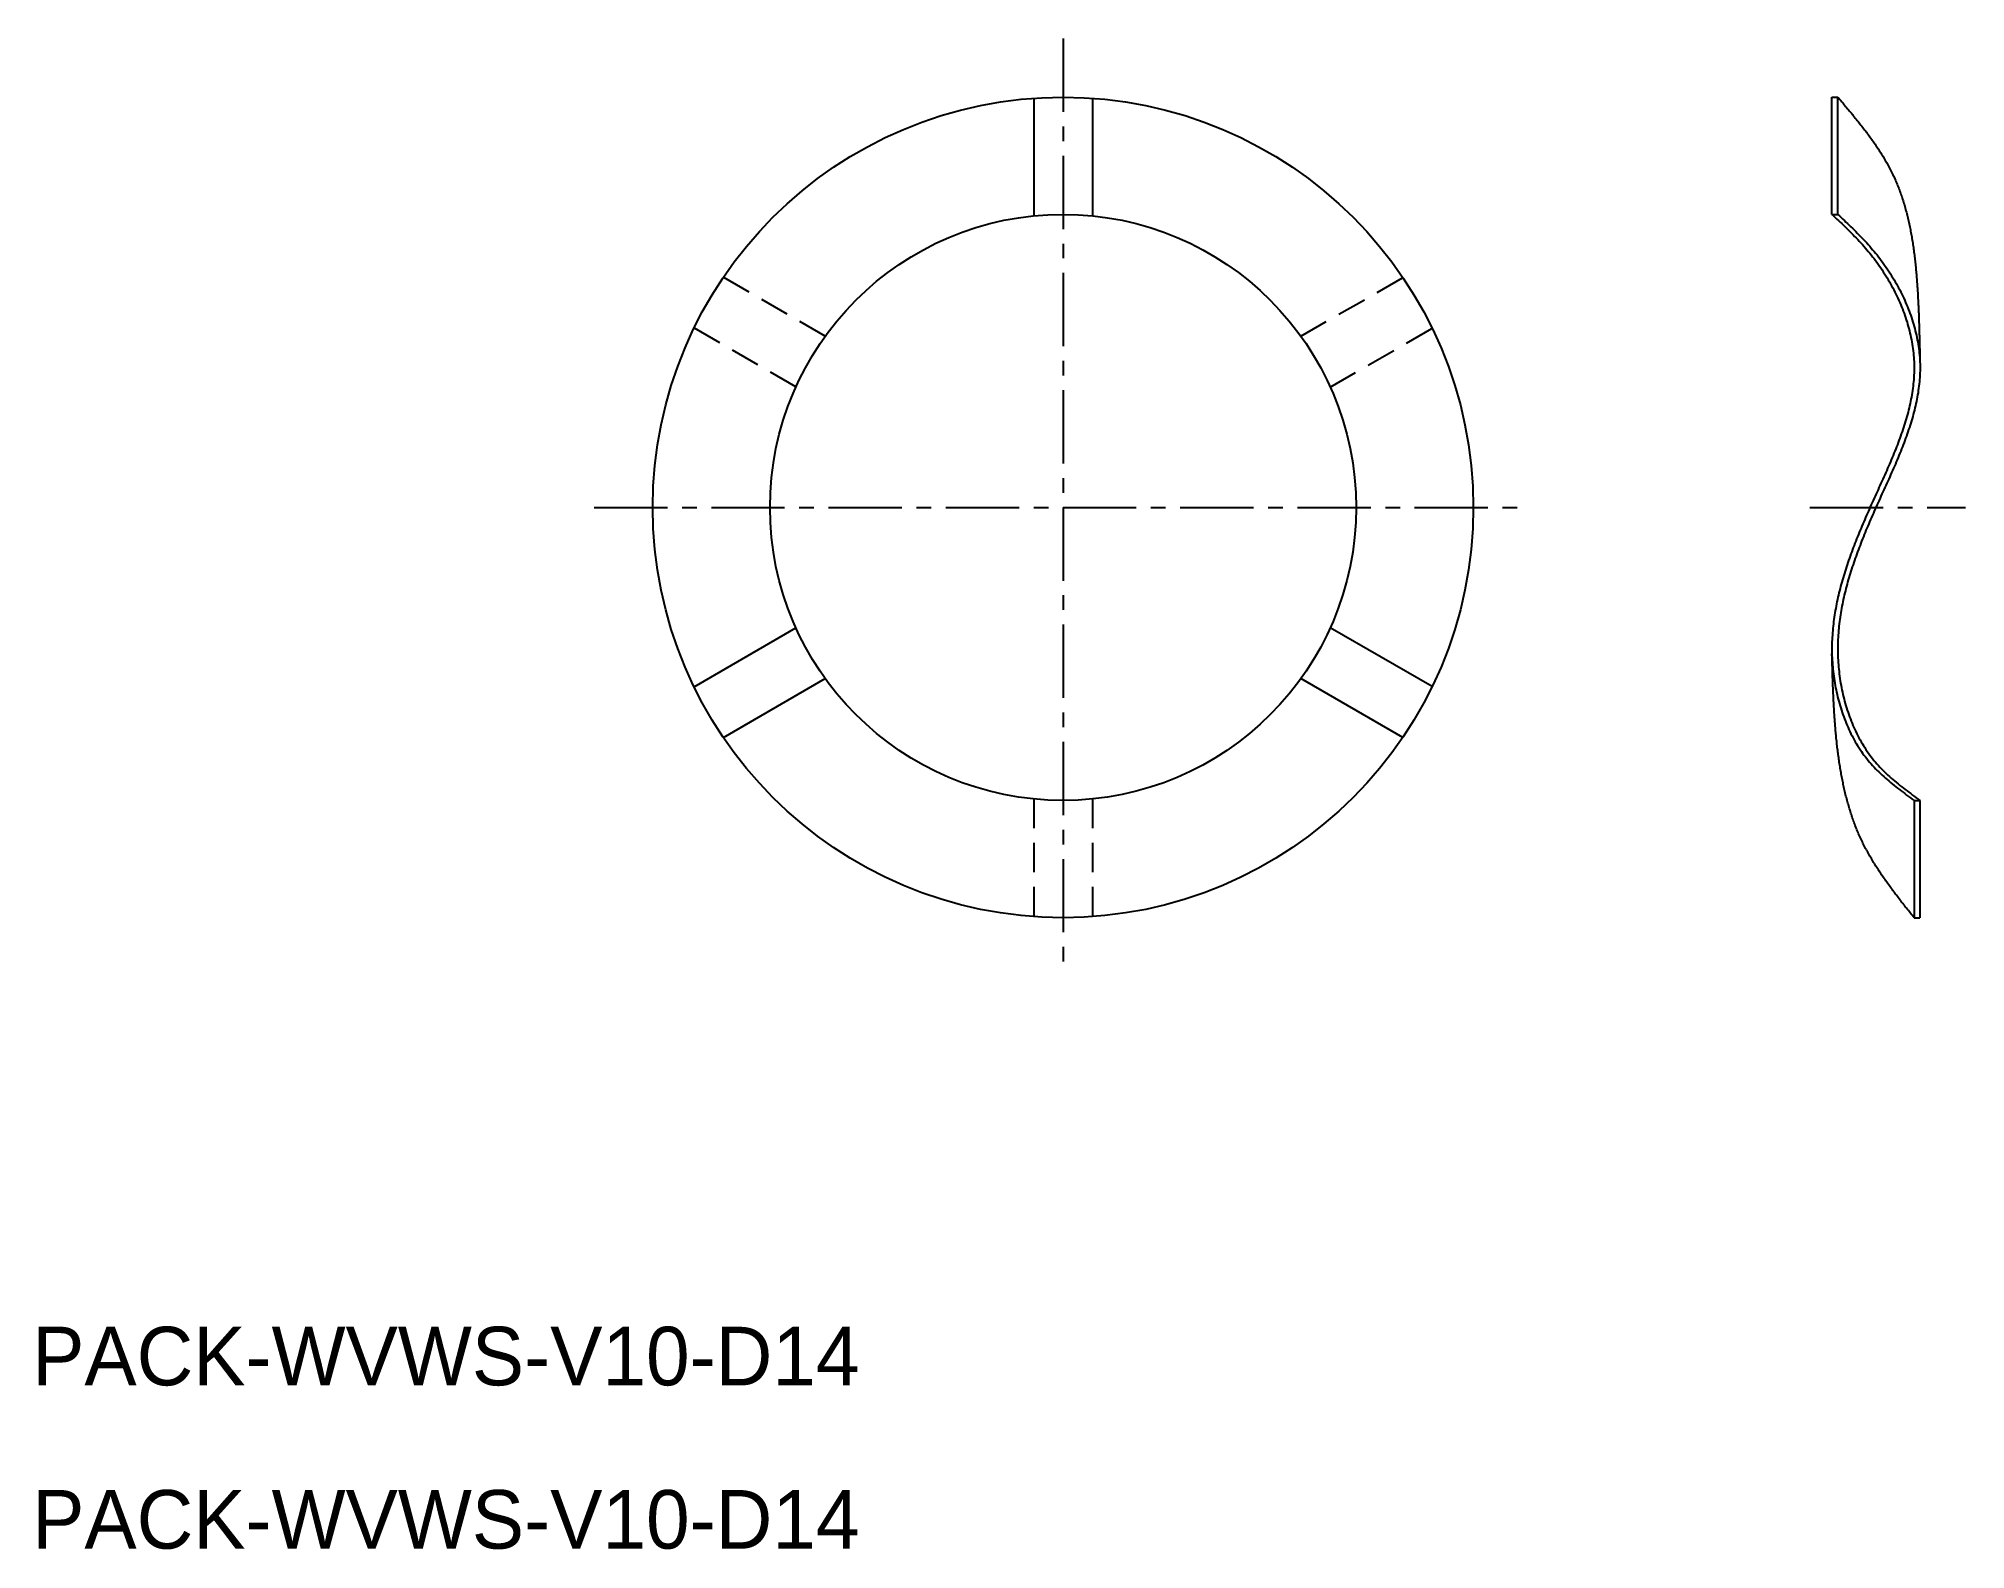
# Model space of a CAD drawing. Extents: x 73.8 to 106.7, y 15.7 to 41.5.
import ezdxf

# ---------------------------------------------------------------- set-up
doc = ezdxf.new("R2010")
doc.units = 0
doc.linetypes.add('CENTER', pattern=[2, 1.25, -0.25, 0.25, -0.25])
doc.linetypes.add('DASHED', pattern=[0.75, 0.5, -0.25])
doc.layers.get('0').update_dxf_attribs({"linetype": 'CONTINUOUS'})
doc.layers.add('CENTER', color=1, linetype='CENTER')

msp = doc.modelspace()

# ---------------------------------------------------------------- linework, layer by layer
at = {"color": 7, "linetype": 'CONTINUOUS'}
for p, q in [((90.767, 40.466), (90.767, 38.459)), ((91.767, 40.466), (91.767, 38.459)), ((104.385, 40.484), (104.485, 40.484)), ((104.385, 38.484), (104.385, 40.484)), ((104.485, 38.484), (104.485, 40.484)), ((104.385, 38.484), (104.485, 38.484)), ((84.968, 30.425), (86.706, 31.429)), ((97.562, 30.427), (95.823, 31.431)), ((85.468, 29.559), (87.207, 30.563)), ((97.062, 29.561), (95.323, 30.565)), ((105.785, 28.484), (105.785, 26.484)), ((105.785, 28.484), (105.885, 28.484)), ((105.885, 28.484), (105.885, 26.484)), ((105.785, 26.484), (105.885, 26.484))]:
    msp.add_line(p, q, dxfattribs=at)
at = {"color": 3, "linetype": 'DASHED'}
for p, q in [((87.207, 36.405), (85.468, 37.409)), ((95.323, 36.404), (97.062, 37.407)), ((86.706, 35.54), (84.968, 36.543)), ((95.823, 35.538), (97.562, 36.541)), ((90.767, 28.509), (90.767, 26.502)), ((91.767, 28.509), (91.767, 26.502))]:
    msp.add_line(p, q, dxfattribs=at)
at = {"color": 7}
for points in [[(104.485, 40.484, 0), (104.501, 40.464, 0), (104.518, 40.445, 0), (104.535, 40.425, 0), (104.551, 40.405, 0), (104.568, 40.386, 0), (104.584, 40.366, 0), (104.601, 40.346, 0), (104.618, 40.326, 0), (104.634, 40.307, 0), (104.651, 40.287, 0), (104.667, 40.267, 0), (104.684, 40.247, 0), (104.7, 40.227, 0), (104.716, 40.208, 0), (104.733, 40.188, 0), (104.749, 40.168, 0), (104.765, 40.148, 0), (104.781, 40.128, 0), (104.798, 40.108, 0), (104.814, 40.088, 0), (104.83, 40.068, 0), (104.846, 40.048, 0), (104.862, 40.028, 0), (104.878, 40.008, 0), (104.893, 39.988, 0), (104.909, 39.968, 0), (104.925, 39.948, 0), (104.94, 39.927, 0), (104.956, 39.907, 0), (104.971, 39.887, 0), (104.986, 39.866, 0), (105.002, 39.846, 0), (105.017, 39.825, 0), (105.032, 39.805, 0), (105.047, 39.785, 0), (105.062, 39.764, 0), (105.076, 39.743, 0), (105.091, 39.723, 0), (105.105, 39.702, 0), (105.12, 39.681, 0), (105.134, 39.66, 0), (105.148, 39.639, 0), (105.162, 39.618, 0), (105.176, 39.597, 0), (105.19, 39.576, 0), (105.204, 39.555, 0), (105.217, 39.534, 0), (105.231, 39.512, 0), (105.244, 39.491, 0), (105.257, 39.47, 0), (105.27, 39.448, 0), (105.283, 39.426, 0), (105.295, 39.405, 0), (105.308, 39.383, 0), (105.32, 39.361, 0), (105.333, 39.339, 0), (105.345, 39.317, 0), (105.357, 39.295, 0), (105.368, 39.273, 0), (105.38, 39.251, 0), (105.391, 39.229, 0), (105.402, 39.206, 0), (105.413, 39.184, 0), (105.424, 39.161, 0), (105.435, 39.139, 0), (105.445, 39.116, 0), (105.456, 39.093, 0), (105.466, 39.07, 0), (105.476, 39.047, 0), (105.485, 39.024, 0), (105.495, 39.001, 0), (105.505, 38.978, 0), (105.514, 38.954, 0), (105.523, 38.931, 0), (105.532, 38.907, 0), (105.541, 38.884, 0), (105.549, 38.86, 0), (105.558, 38.837, 0), (105.566, 38.813, 0), (105.574, 38.789, 0), (105.582, 38.765, 0), (105.59, 38.741, 0), (105.598, 38.717, 0), (105.605, 38.693, 0), (105.612, 38.669, 0), (105.62, 38.645, 0), (105.627, 38.62, 0), (105.634, 38.596, 0), (105.64, 38.572, 0), (105.647, 38.547, 0), (105.654, 38.523, 0), (105.66, 38.498, 0), (105.666, 38.473, 0), (105.672, 38.449, 0), (105.678, 38.424, 0), (105.684, 38.399, 0), (105.69, 38.374, 0), (105.696, 38.349, 0), (105.701, 38.324, 0), (105.706, 38.299, 0), (105.712, 38.274, 0), (105.717, 38.249, 0), (105.722, 38.224, 0), (105.727, 38.199, 0), (105.731, 38.174, 0), (105.736, 38.149, 0), (105.74, 38.123, 0), (105.745, 38.098, 0), (105.749, 38.073, 0), (105.753, 38.047, 0), (105.758, 38.022, 0), (105.762, 37.997, 0), (105.765, 37.971, 0), (105.769, 37.946, 0), (105.773, 37.92, 0), (105.777, 37.895, 0), (105.78, 37.869, 0), (105.783, 37.844, 0), (105.787, 37.818, 0), (105.79, 37.793, 0), (105.793, 37.767, 0), (105.796, 37.741, 0), (105.799, 37.716, 0), (105.802, 37.69, 0), (105.805, 37.664, 0), (105.808, 37.639, 0), (105.81, 37.613, 0), (105.813, 37.587, 0), (105.815, 37.562, 0), (105.818, 37.536, 0), (105.82, 37.51, 0), (105.822, 37.484, 0), (105.825, 37.459, 0), (105.827, 37.433, 0), (105.829, 37.407, 0), (105.831, 37.382, 0), (105.833, 37.356, 0), (105.835, 37.33, 0), (105.837, 37.305, 0), (105.838, 37.279, 0), (105.84, 37.253, 0), (105.842, 37.227, 0), (105.844, 37.202, 0), (105.845, 37.176, 0), (105.847, 37.151, 0), (105.848, 37.125, 0), (105.85, 37.099, 0), (105.851, 37.074, 0), (105.852, 37.048, 0), (105.854, 37.023, 0), (105.855, 36.997, 0), (105.856, 36.971, 0), (105.857, 36.946, 0), (105.859, 36.92, 0), (105.86, 36.895, 0), (105.861, 36.87, 0), (105.862, 36.844, 0), (105.863, 36.819, 0), (105.864, 36.793, 0), (105.865, 36.768, 0), (105.866, 36.742, 0), (105.867, 36.717, 0), (105.868, 36.692, 0), (105.868, 36.666, 0), (105.869, 36.641, 0), (105.87, 36.616, 0), (105.871, 36.59, 0), (105.872, 36.565, 0), (105.872, 36.54, 0), (105.873, 36.514, 0), (105.874, 36.489, 0), (105.874, 36.464, 0), (105.875, 36.438, 0), (105.876, 36.413, 0), (105.876, 36.388, 0), (105.877, 36.363, 0), (105.877, 36.337, 0), (105.878, 36.312, 0), (105.879, 36.287, 0), (105.879, 36.262, 0), (105.88, 36.236, 0), (105.88, 36.211, 0), (105.881, 36.186, 0), (105.881, 36.161, 0), (105.882, 36.136, 0), (105.882, 36.11, 0), (105.883, 36.085, 0), (105.883, 36.06, 0), (105.884, 36.035, 0), (105.884, 36.009, 0), (105.885, 35.984, 0)], [(104.385, 38.484, 0), (104.413, 38.458, 0), (104.44, 38.431, 0), (104.468, 38.405, 0), (104.496, 38.379, 0), (104.524, 38.352, 0), (104.552, 38.326, 0), (104.58, 38.299, 0), (104.607, 38.272, 0), (104.635, 38.246, 0), (104.662, 38.219, 0), (104.69, 38.192, 0), (104.717, 38.164, 0), (104.744, 38.137, 0), (104.771, 38.109, 0), (104.797, 38.082, 0), (104.824, 38.054, 0), (104.85, 38.026, 0), (104.877, 37.997, 0), (104.903, 37.968, 0), (104.928, 37.94, 0), (104.954, 37.91, 0), (104.979, 37.881, 0), (105.004, 37.851, 0), (105.029, 37.821, 0), (105.054, 37.791, 0), (105.078, 37.76, 0), (105.102, 37.729, 0), (105.125, 37.697, 0), (105.149, 37.666, 0), (105.172, 37.634, 0), (105.194, 37.601, 0), (105.217, 37.569, 0), (105.239, 37.536, 0), (105.261, 37.503, 0), (105.282, 37.47, 0), (105.303, 37.436, 0), (105.324, 37.402, 0), (105.344, 37.368, 0), (105.364, 37.334, 0), (105.384, 37.299, 0), (105.403, 37.264, 0), (105.422, 37.229, 0), (105.44, 37.194, 0), (105.458, 37.159, 0), (105.476, 37.123, 0), (105.493, 37.088, 0), (105.51, 37.052, 0), (105.526, 37.016, 0), (105.542, 36.979, 0), (105.557, 36.943, 0), (105.572, 36.906, 0), (105.587, 36.87, 0), (105.601, 36.833, 0), (105.615, 36.796, 0), (105.628, 36.759, 0), (105.641, 36.722, 0), (105.653, 36.684, 0), (105.665, 36.647, 0), (105.676, 36.61, 0), (105.687, 36.572, 0), (105.697, 36.535, 0), (105.707, 36.497, 0), (105.716, 36.459, 0), (105.725, 36.422, 0), (105.733, 36.384, 0), (105.74, 36.346, 0), (105.747, 36.308, 0), (105.754, 36.27, 0), (105.76, 36.232, 0), (105.765, 36.194, 0), (105.77, 36.156, 0), (105.774, 36.118, 0), (105.778, 36.081, 0), (105.781, 36.043, 0), (105.784, 36.005, 0), (105.785, 35.967, 0), (105.787, 35.929, 0), (105.787, 35.892, 0), (105.787, 35.854, 0), (105.787, 35.816, 0), (105.786, 35.779, 0), (105.784, 35.741, 0), (105.782, 35.703, 0), (105.779, 35.666, 0), (105.776, 35.628, 0), (105.772, 35.591, 0), (105.768, 35.553, 0), (105.763, 35.516, 0), (105.758, 35.479, 0), (105.753, 35.441, 0), (105.746, 35.404, 0), (105.74, 35.367, 0), (105.733, 35.33, 0), (105.725, 35.292, 0), (105.717, 35.255, 0), (105.709, 35.218, 0), (105.7, 35.181, 0), (105.691, 35.144, 0), (105.682, 35.107, 0), (105.672, 35.07, 0), (105.662, 35.033, 0), (105.651, 34.996, 0), (105.64, 34.959, 0), (105.629, 34.922, 0), (105.617, 34.885, 0), (105.606, 34.848, 0), (105.593, 34.811, 0), (105.581, 34.775, 0), (105.568, 34.738, 0), (105.555, 34.701, 0), (105.542, 34.664, 0), (105.528, 34.627, 0), (105.515, 34.591, 0), (105.501, 34.554, 0), (105.486, 34.517, 0), (105.472, 34.481, 0), (105.457, 34.444, 0), (105.442, 34.407, 0), (105.427, 34.371, 0), (105.412, 34.334, 0), (105.397, 34.297, 0), (105.381, 34.261, 0), (105.366, 34.224, 0), (105.35, 34.188, 0), (105.334, 34.151, 0), (105.318, 34.114, 0), (105.302, 34.078, 0), (105.286, 34.041, 0), (105.27, 34.005, 0), (105.253, 33.968, 0), (105.237, 33.932, 0), (105.22, 33.895, 0), (105.204, 33.859, 0), (105.187, 33.822, 0), (105.171, 33.786, 0), (105.154, 33.749, 0), (105.138, 33.713, 0), (105.121, 33.677, 0), (105.105, 33.64, 0), (105.088, 33.604, 0), (105.072, 33.567, 0), (105.055, 33.531, 0), (105.039, 33.494, 0), (105.023, 33.458, 0), (105.007, 33.421, 0), (104.991, 33.385, 0), (104.975, 33.349, 0), (104.959, 33.312, 0), (104.943, 33.276, 0), (104.927, 33.239, 0), (104.912, 33.203, 0), (104.896, 33.166, 0), (104.881, 33.13, 0), (104.865, 33.093, 0), (104.85, 33.057, 0), (104.835, 33.02, 0), (104.821, 32.984, 0), (104.806, 32.947, 0), (104.791, 32.91, 0), (104.777, 32.874, 0), (104.763, 32.837, 0), (104.749, 32.801, 0), (104.735, 32.764, 0), (104.721, 32.727, 0), (104.708, 32.691, 0), (104.695, 32.654, 0), (104.682, 32.617, 0), (104.669, 32.581, 0), (104.656, 32.544, 0), (104.644, 32.507, 0), (104.631, 32.47, 0), (104.619, 32.433, 0), (104.607, 32.396, 0), (104.596, 32.359, 0), (104.585, 32.322, 0), (104.574, 32.285, 0), (104.563, 32.248, 0), (104.552, 32.211, 0), (104.542, 32.174, 0), (104.532, 32.137, 0), (104.522, 32.099, 0), (104.513, 32.062, 0), (104.504, 32.025, 0), (104.495, 31.988, 0), (104.486, 31.95, 0), (104.478, 31.913, 0), (104.47, 31.875, 0), (104.462, 31.838, 0), (104.455, 31.8, 0), (104.448, 31.762, 0), (104.441, 31.725, 0), (104.435, 31.687, 0), (104.429, 31.649, 0), (104.423, 31.611, 0), (104.418, 31.573, 0), (104.413, 31.535, 0), (104.408, 31.497, 0), (104.404, 31.459, 0), (104.4, 31.421, 0), (104.397, 31.383, 0), (104.394, 31.344, 0), (104.391, 31.306, 0), (104.389, 31.267, 0), (104.387, 31.229, 0), (104.385, 31.19, 0), (104.384, 31.152, 0), (104.384, 31.113, 0), (104.383, 31.074, 0), (104.384, 31.035, 0), (104.384, 30.996, 0), (104.385, 30.957, 0), (104.387, 30.918, 0), (104.389, 30.879, 0), (104.391, 30.84, 0), (104.394, 30.8, 0), (104.397, 30.761, 0), (104.401, 30.722, 0), (104.405, 30.683, 0), (104.41, 30.643, 0), (104.415, 30.604, 0), (104.421, 30.565, 0), (104.427, 30.526, 0), (104.433, 30.486, 0), (104.44, 30.447, 0), (104.447, 30.408, 0), (104.455, 30.369, 0), (104.463, 30.33, 0), (104.472, 30.292, 0), (104.481, 30.253, 0), (104.491, 30.214, 0), (104.501, 30.176, 0), (104.512, 30.138, 0), (104.523, 30.1, 0), (104.534, 30.062, 0), (104.546, 30.024, 0), (104.559, 29.986, 0), (104.572, 29.949, 0), (104.585, 29.912, 0), (104.599, 29.875, 0), (104.613, 29.838, 0), (104.628, 29.802, 0), (104.643, 29.765, 0), (104.659, 29.729, 0), (104.675, 29.694, 0), (104.692, 29.658, 0), (104.709, 29.623, 0), (104.727, 29.588, 0), (104.745, 29.553, 0), (104.764, 29.519, 0), (104.783, 29.485, 0), (104.803, 29.452, 0), (104.823, 29.419, 0), (104.843, 29.386, 0), (104.864, 29.354, 0), (104.886, 29.322, 0), (104.908, 29.29, 0), (104.931, 29.259, 0), (104.954, 29.228, 0), (104.977, 29.198, 0), (105.001, 29.168, 0), (105.026, 29.138, 0), (105.051, 29.109, 0), (105.076, 29.081, 0), (105.102, 29.052, 0), (105.129, 29.025, 0), (105.156, 28.997, 0), (105.183, 28.97, 0), (105.211, 28.944, 0), (105.239, 28.918, 0), (105.267, 28.892, 0), (105.296, 28.866, 0), (105.325, 28.841, 0), (105.354, 28.816, 0), (105.384, 28.791, 0), (105.414, 28.767, 0), (105.444, 28.742, 0), (105.474, 28.718, 0), (105.505, 28.694, 0), (105.535, 28.671, 0), (105.566, 28.647, 0), (105.597, 28.623, 0), (105.628, 28.6, 0), (105.659, 28.577, 0), (105.691, 28.553, 0), (105.722, 28.53, 0), (105.753, 28.507, 0), (105.785, 28.484, 0)], [(104.485, 38.484, 0), (104.513, 38.458, 0), (104.54, 38.431, 0), (104.568, 38.405, 0), (104.596, 38.379, 0), (104.624, 38.352, 0), (104.652, 38.326, 0), (104.68, 38.299, 0), (104.707, 38.272, 0), (104.735, 38.246, 0), (104.762, 38.219, 0), (104.79, 38.192, 0), (104.817, 38.164, 0), (104.844, 38.137, 0), (104.871, 38.109, 0), (104.897, 38.082, 0), (104.924, 38.054, 0), (104.95, 38.026, 0), (104.977, 37.997, 0), (105.003, 37.968, 0), (105.028, 37.94, 0), (105.054, 37.91, 0), (105.079, 37.881, 0), (105.104, 37.851, 0), (105.129, 37.821, 0), (105.154, 37.791, 0), (105.178, 37.76, 0), (105.202, 37.729, 0), (105.225, 37.697, 0), (105.249, 37.666, 0), (105.272, 37.634, 0), (105.294, 37.601, 0), (105.317, 37.569, 0), (105.339, 37.536, 0), (105.361, 37.503, 0), (105.382, 37.47, 0), (105.403, 37.436, 0), (105.424, 37.402, 0), (105.444, 37.368, 0), (105.464, 37.334, 0), (105.484, 37.299, 0), (105.503, 37.264, 0), (105.522, 37.229, 0), (105.54, 37.194, 0), (105.558, 37.159, 0), (105.576, 37.123, 0), (105.593, 37.088, 0), (105.61, 37.052, 0), (105.626, 37.016, 0), (105.642, 36.979, 0), (105.657, 36.943, 0), (105.672, 36.906, 0), (105.687, 36.87, 0), (105.701, 36.833, 0), (105.715, 36.796, 0), (105.728, 36.759, 0), (105.741, 36.722, 0), (105.753, 36.684, 0), (105.765, 36.647, 0), (105.776, 36.61, 0), (105.787, 36.572, 0), (105.797, 36.535, 0), (105.807, 36.497, 0), (105.816, 36.459, 0), (105.825, 36.422, 0), (105.833, 36.384, 0), (105.84, 36.346, 0), (105.847, 36.308, 0), (105.854, 36.27, 0), (105.86, 36.232, 0), (105.865, 36.194, 0), (105.87, 36.156, 0), (105.874, 36.118, 0), (105.878, 36.081, 0), (105.881, 36.043, 0), (105.884, 36.005, 0), (105.885, 35.967, 0), (105.887, 35.929, 0), (105.887, 35.892, 0), (105.887, 35.854, 0), (105.887, 35.816, 0), (105.886, 35.779, 0), (105.884, 35.741, 0), (105.882, 35.703, 0), (105.879, 35.666, 0), (105.876, 35.628, 0), (105.872, 35.591, 0), (105.868, 35.553, 0), (105.863, 35.516, 0), (105.858, 35.479, 0), (105.853, 35.441, 0), (105.846, 35.404, 0), (105.84, 35.367, 0), (105.833, 35.33, 0), (105.825, 35.292, 0), (105.817, 35.255, 0), (105.809, 35.218, 0), (105.8, 35.181, 0), (105.791, 35.144, 0), (105.782, 35.107, 0), (105.772, 35.07, 0), (105.762, 35.033, 0), (105.751, 34.996, 0), (105.74, 34.959, 0), (105.729, 34.922, 0), (105.717, 34.885, 0), (105.706, 34.848, 0), (105.693, 34.811, 0), (105.681, 34.775, 0), (105.668, 34.738, 0), (105.655, 34.701, 0), (105.642, 34.664, 0), (105.628, 34.627, 0), (105.615, 34.591, 0), (105.601, 34.554, 0), (105.586, 34.517, 0), (105.572, 34.481, 0), (105.557, 34.444, 0), (105.542, 34.407, 0), (105.527, 34.371, 0), (105.512, 34.334, 0), (105.497, 34.297, 0), (105.481, 34.261, 0), (105.466, 34.224, 0), (105.45, 34.188, 0), (105.434, 34.151, 0), (105.418, 34.114, 0), (105.402, 34.078, 0), (105.386, 34.041, 0), (105.37, 34.005, 0), (105.353, 33.968, 0), (105.337, 33.932, 0), (105.32, 33.895, 0), (105.304, 33.859, 0), (105.287, 33.822, 0), (105.271, 33.786, 0), (105.254, 33.749, 0), (105.238, 33.713, 0), (105.221, 33.677, 0), (105.205, 33.64, 0), (105.188, 33.604, 0), (105.172, 33.567, 0), (105.155, 33.531, 0), (105.139, 33.494, 0), (105.123, 33.458, 0), (105.107, 33.421, 0), (105.091, 33.385, 0), (105.075, 33.349, 0), (105.059, 33.312, 0), (105.043, 33.276, 0), (105.027, 33.239, 0), (105.012, 33.203, 0), (104.996, 33.166, 0), (104.981, 33.13, 0), (104.965, 33.093, 0), (104.95, 33.057, 0), (104.935, 33.02, 0), (104.921, 32.984, 0), (104.906, 32.947, 0), (104.891, 32.91, 0), (104.877, 32.874, 0), (104.863, 32.837, 0), (104.849, 32.801, 0), (104.835, 32.764, 0), (104.821, 32.727, 0), (104.808, 32.691, 0), (104.795, 32.654, 0), (104.782, 32.617, 0), (104.769, 32.581, 0), (104.756, 32.544, 0), (104.744, 32.507, 0), (104.731, 32.47, 0), (104.719, 32.433, 0), (104.707, 32.396, 0), (104.696, 32.359, 0), (104.685, 32.322, 0), (104.674, 32.285, 0), (104.663, 32.248, 0), (104.652, 32.211, 0), (104.642, 32.174, 0), (104.632, 32.137, 0), (104.622, 32.099, 0), (104.613, 32.062, 0), (104.604, 32.025, 0), (104.595, 31.988, 0), (104.586, 31.95, 0), (104.578, 31.913, 0), (104.57, 31.875, 0), (104.562, 31.838, 0), (104.555, 31.8, 0), (104.548, 31.762, 0), (104.541, 31.725, 0), (104.535, 31.687, 0), (104.529, 31.649, 0), (104.523, 31.611, 0), (104.518, 31.573, 0), (104.513, 31.535, 0), (104.508, 31.497, 0), (104.504, 31.459, 0), (104.5, 31.421, 0), (104.497, 31.383, 0), (104.494, 31.344, 0), (104.491, 31.306, 0), (104.489, 31.267, 0), (104.487, 31.229, 0), (104.485, 31.19, 0), (104.484, 31.152, 0), (104.484, 31.113, 0), (104.483, 31.074, 0), (104.484, 31.035, 0), (104.484, 30.996, 0), (104.485, 30.957, 0), (104.487, 30.918, 0), (104.489, 30.879, 0), (104.491, 30.84, 0), (104.494, 30.8, 0), (104.497, 30.761, 0), (104.501, 30.722, 0), (104.505, 30.683, 0), (104.51, 30.643, 0), (104.515, 30.604, 0), (104.521, 30.565, 0), (104.527, 30.526, 0), (104.533, 30.486, 0), (104.54, 30.447, 0), (104.547, 30.408, 0), (104.555, 30.369, 0), (104.563, 30.33, 0), (104.572, 30.292, 0), (104.581, 30.253, 0), (104.591, 30.214, 0), (104.601, 30.176, 0), (104.612, 30.138, 0), (104.623, 30.1, 0), (104.634, 30.062, 0), (104.646, 30.024, 0), (104.659, 29.986, 0), (104.672, 29.949, 0), (104.685, 29.912, 0), (104.699, 29.875, 0), (104.713, 29.838, 0), (104.728, 29.802, 0), (104.743, 29.765, 0), (104.759, 29.729, 0), (104.775, 29.694, 0), (104.792, 29.658, 0), (104.809, 29.623, 0), (104.827, 29.588, 0), (104.845, 29.553, 0), (104.864, 29.519, 0), (104.883, 29.485, 0), (104.903, 29.452, 0), (104.923, 29.419, 0), (104.943, 29.386, 0), (104.964, 29.354, 0), (104.986, 29.322, 0), (105.008, 29.29, 0), (105.031, 29.259, 0), (105.054, 29.228, 0), (105.077, 29.198, 0), (105.101, 29.168, 0), (105.126, 29.138, 0), (105.151, 29.109, 0), (105.176, 29.081, 0), (105.202, 29.052, 0), (105.229, 29.025, 0), (105.256, 28.997, 0), (105.283, 28.97, 0), (105.311, 28.944, 0), (105.339, 28.918, 0), (105.367, 28.892, 0), (105.396, 28.866, 0), (105.425, 28.841, 0), (105.454, 28.816, 0), (105.484, 28.791, 0), (105.514, 28.767, 0), (105.544, 28.742, 0), (105.574, 28.718, 0), (105.605, 28.694, 0), (105.635, 28.671, 0), (105.666, 28.647, 0), (105.697, 28.623, 0), (105.728, 28.6, 0), (105.759, 28.577, 0), (105.791, 28.553, 0), (105.822, 28.53, 0), (105.853, 28.507, 0), (105.885, 28.484, 0)], [(105.785, 26.484, 0), (105.769, 26.504, 0), (105.753, 26.524, 0), (105.737, 26.544, 0), (105.721, 26.564, 0), (105.705, 26.584, 0), (105.689, 26.604, 0), (105.673, 26.625, 0), (105.658, 26.645, 0), (105.642, 26.665, 0), (105.626, 26.685, 0), (105.61, 26.705, 0), (105.595, 26.725, 0), (105.579, 26.745, 0), (105.563, 26.765, 0), (105.548, 26.785, 0), (105.532, 26.806, 0), (105.516, 26.826, 0), (105.501, 26.846, 0), (105.485, 26.866, 0), (105.47, 26.887, 0), (105.455, 26.907, 0), (105.439, 26.927, 0), (105.424, 26.948, 0), (105.409, 26.968, 0), (105.394, 26.989, 0), (105.379, 27.009, 0), (105.364, 27.03, 0), (105.349, 27.05, 0), (105.334, 27.071, 0), (105.319, 27.091, 0), (105.305, 27.112, 0), (105.29, 27.133, 0), (105.275, 27.153, 0), (105.261, 27.174, 0), (105.247, 27.195, 0), (105.232, 27.216, 0), (105.218, 27.237, 0), (105.204, 27.258, 0), (105.19, 27.279, 0), (105.176, 27.3, 0), (105.163, 27.321, 0), (105.149, 27.342, 0), (105.135, 27.363, 0), (105.122, 27.385, 0), (105.109, 27.406, 0), (105.096, 27.427, 0), (105.082, 27.449, 0), (105.069, 27.47, 0), (105.057, 27.492, 0), (105.044, 27.514, 0), (105.031, 27.535, 0), (105.019, 27.557, 0), (105.007, 27.579, 0), (104.995, 27.601, 0), (104.982, 27.623, 0), (104.971, 27.645, 0), (104.959, 27.667, 0), (104.947, 27.689, 0), (104.936, 27.711, 0), (104.925, 27.734, 0), (104.914, 27.756, 0), (104.903, 27.779, 0), (104.892, 27.801, 0), (104.881, 27.824, 0), (104.871, 27.846, 0), (104.86, 27.869, 0), (104.85, 27.892, 0), (104.84, 27.915, 0), (104.83, 27.938, 0), (104.821, 27.961, 0), (104.811, 27.985, 0), (104.802, 28.008, 0), (104.793, 28.031, 0), (104.783, 28.055, 0), (104.774, 28.078, 0), (104.766, 28.102, 0), (104.757, 28.125, 0), (104.749, 28.149, 0), (104.74, 28.172, 0), (104.732, 28.196, 0), (104.724, 28.22, 0), (104.716, 28.244, 0), (104.708, 28.268, 0), (104.7, 28.292, 0), (104.693, 28.316, 0), (104.685, 28.34, 0), (104.678, 28.364, 0), (104.671, 28.389, 0), (104.664, 28.413, 0), (104.657, 28.437, 0), (104.65, 28.462, 0), (104.644, 28.486, 0), (104.637, 28.511, 0), (104.631, 28.535, 0), (104.624, 28.56, 0), (104.618, 28.584, 0), (104.612, 28.609, 0), (104.606, 28.634, 0), (104.6, 28.659, 0), (104.595, 28.683, 0), (104.589, 28.708, 0), (104.584, 28.733, 0), (104.578, 28.758, 0), (104.573, 28.783, 0), (104.568, 28.808, 0), (104.563, 28.833, 0), (104.558, 28.858, 0), (104.553, 28.883, 0), (104.548, 28.908, 0), (104.544, 28.933, 0), (104.539, 28.958, 0), (104.535, 28.983, 0), (104.53, 29.009, 0), (104.526, 29.034, 0), (104.522, 29.059, 0), (104.518, 29.084, 0), (104.514, 29.11, 0), (104.51, 29.135, 0), (104.506, 29.16, 0), (104.503, 29.186, 0), (104.499, 29.211, 0), (104.495, 29.237, 0), (104.492, 29.262, 0), (104.489, 29.288, 0), (104.485, 29.313, 0), (104.482, 29.338, 0), (104.479, 29.364, 0), (104.476, 29.389, 0), (104.473, 29.415, 0), (104.47, 29.44, 0), (104.467, 29.466, 0), (104.465, 29.491, 0), (104.462, 29.517, 0), (104.459, 29.542, 0), (104.457, 29.568, 0), (104.454, 29.593, 0), (104.452, 29.619, 0), (104.45, 29.644, 0), (104.447, 29.67, 0), (104.445, 29.695, 0), (104.443, 29.721, 0), (104.441, 29.746, 0), (104.439, 29.772, 0), (104.437, 29.797, 0), (104.435, 29.823, 0), (104.433, 29.848, 0), (104.431, 29.873, 0), (104.429, 29.899, 0), (104.428, 29.924, 0), (104.426, 29.95, 0), (104.424, 29.975, 0), (104.423, 30, 0), (104.421, 30.026, 0), (104.42, 30.051, 0), (104.418, 30.076, 0), (104.417, 30.102, 0), (104.415, 30.127, 0), (104.414, 30.152, 0), (104.413, 30.178, 0), (104.412, 30.203, 0), (104.41, 30.228, 0), (104.409, 30.254, 0), (104.408, 30.279, 0), (104.407, 30.304, 0), (104.406, 30.329, 0), (104.405, 30.355, 0), (104.404, 30.38, 0), (104.403, 30.405, 0), (104.402, 30.43, 0), (104.401, 30.456, 0), (104.4, 30.481, 0), (104.399, 30.506, 0), (104.398, 30.531, 0), (104.397, 30.556, 0), (104.396, 30.582, 0), (104.395, 30.607, 0), (104.395, 30.632, 0), (104.394, 30.657, 0), (104.393, 30.682, 0), (104.392, 30.707, 0), (104.392, 30.733, 0), (104.391, 30.758, 0), (104.39, 30.783, 0), (104.389, 30.808, 0), (104.389, 30.833, 0), (104.388, 30.858, 0), (104.387, 30.884, 0), (104.387, 30.909, 0), (104.386, 30.934, 0), (104.385, 30.959, 0), (104.385, 30.984, 0)]]:
    msp.add_polyline3d(points, dxfattribs=at)
at = {"color": 7, "linetype": 'CONTINUOUS'}
for radius in [7, 5]:
    msp.add_circle((91.264, 33.484), radius, dxfattribs=at)
at = {"layer": 'CENTER', "color": 1, "linetype": 'CENTER'}
for p, q in [((91.267, 41.484), (91.267, 25.484)), ((83.264, 33.484), (99.264, 33.484)), ((104.009, 33.484), (106.662, 33.484))]:
    msp.add_line(p, q, dxfattribs=at)

# ---------------------------------------------------------------- texts
at = {"color": 7, "linetype": 'CONTINUOUS'}
for p in [(73.673, 18.504), (73.673, 15.718)]:
    msp.add_text('PACK-WVWS-V10-D14', height=1, dxfattribs=at).set_placement(p)

doc.saveas('drawing.dxf')
